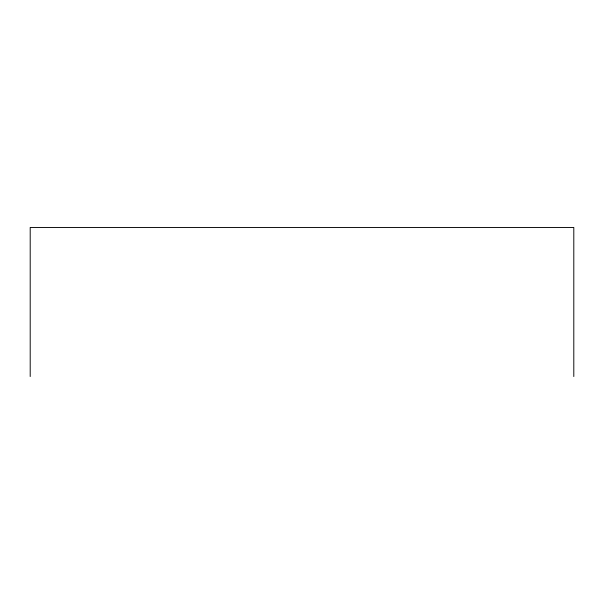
<?xml version="1.0" encoding="UTF-8"?>
<svg xmlns="http://www.w3.org/2000/svg" width="604" height="604" viewBox="0 0 604 604"><rect width="100%" height="100%" fill="white"/><g stroke="black" fill="none" stroke-linecap="round" stroke-linejoin="round"><path stroke-width="0.91" d="M573.8 376.541L573.8 227.459L30.2 227.459L30.2 376.541"/></g></svg>
